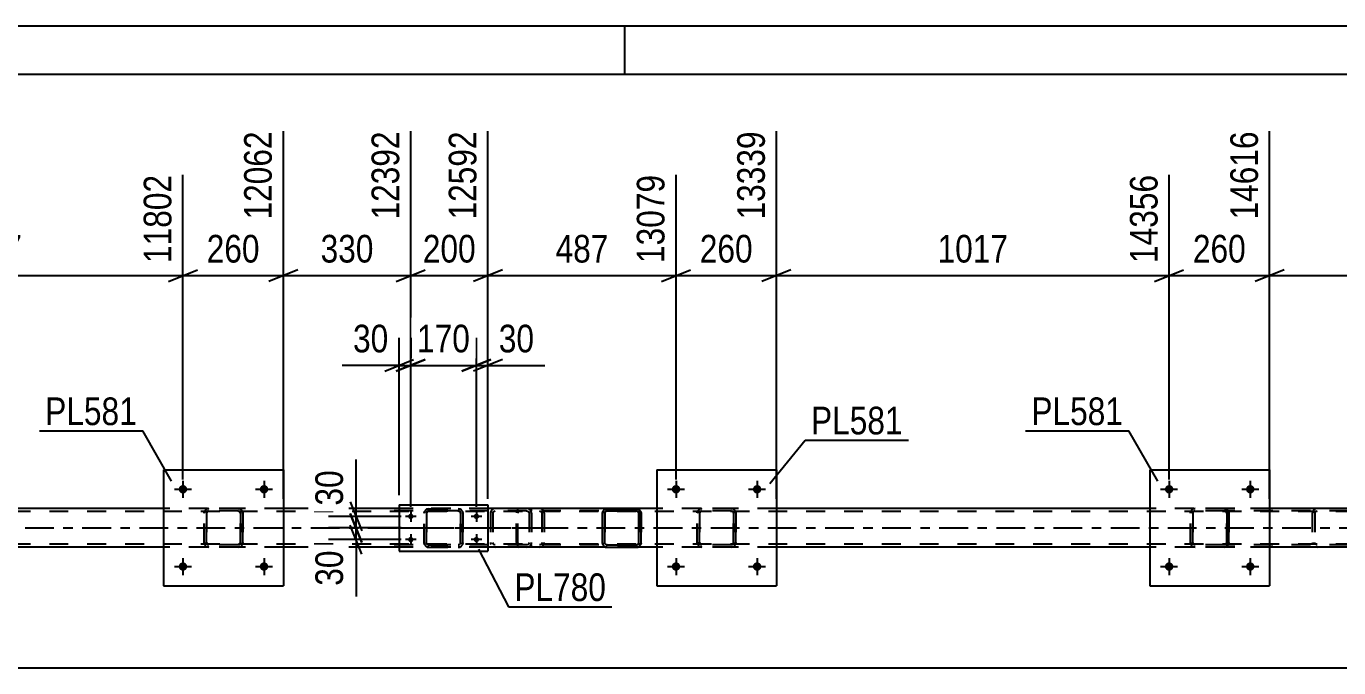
# Model space of a CAD drawing. Header units: millimetres. Extents: x 0 to 841, y 0 to 594.
# Drawn here: x 569 to 704.9, y 527.6 to 594 of the extents above; entities that cross this region are included whole.
import ezdxf

# ---------------------------------------------------------------- set-up
doc = ezdxf.new("R2010")
doc.units = ezdxf.units.MM
doc.linetypes.add('DXK_LINE_DOT2', pattern=[3.9198, 1.9599, -1.9599])
doc.linetypes.add('DXK_LINE_DOT3', pattern=[5.9187, 2.979, -0.9799, 0.9799, -0.9799])
doc.styles.add('Arial Narrow', font='ARIALN.TTF', dxfattribs={"height": 0.2})

# ---------------------------------------------------------------- blocks, each defined once
blk = doc.blocks.new('Unknown-318895283-1133')
at = {"color": 5, "linetype": 'Continuous'}
for p, q in [((841, 594), (0, 594)), ((631, 589), (631, 594)), ((836, 589), (5, 589))]:
    blk.add_line(p, q, dxfattribs=at)
blk = doc.blocks.new('Part-318895283-5302 - 5298')
at = {"color": 7, "linetype": 'DXK_LINE_DOT2'}
for p, q in [((619.86, 543.93), (619.8, 543.77)), ((619.95, 544.03), (619.86, 543.93)), ((620.05, 544.07), (619.95, 544.03)), ((632.21, 544.07), (620.05, 544.07)), ((621.33, 543.83), (621.33, 544.07)), ((622.34, 544.03), (622.14, 544.07)), ((619.8, 543.77), (619.78, 543.59)), ((619.78, 540.55), (619.78, 543.59)), ((619.92, 543.59), (619.93, 543.68)), ((619.92, 540.55), (619.92, 543.59)), ((619.93, 543.68), (619.96, 543.76)), ((619.96, 543.76), (620, 543.81)), ((620, 543.81), (620.05, 543.83)), ((632.21, 543.83), (620.05, 543.83)), ((622.14, 543.83), (622.24, 543.81)), ((622.24, 543.81), (622.32, 543.76)), ((622.32, 543.76), (622.38, 543.68)), ((622.38, 543.68), (622.4, 543.59)), ((622.4, 543.59), (622.4, 540.55)), ((622.63, 543.67), (622.61, 543.77)), ((622.65, 543.59), (622.63, 543.67)), ((622.65, 543.59), (622.65, 540.55)), ((619.78, 540.55), (619.8, 540.36)), ((619.8, 540.36), (619.86, 540.21)), ((619.86, 540.21), (619.95, 540.1)), ((619.93, 540.46), (619.92, 540.55)), ((619.96, 540.38), (619.93, 540.46)), ((619.95, 540.1), (620.05, 540.07)), ((620, 540.33), (619.96, 540.38)), ((620.05, 540.31), (620, 540.33)), ((632.21, 540.31), (620.05, 540.31)), ((632.21, 540.07), (620.05, 540.07)), ((621.33, 540.07), (621.33, 540.31)), ((622.24, 540.33), (622.14, 540.31)), ((622.14, 540.07), (622.34, 540.1)), ((622.32, 540.38), (622.24, 540.33)), ((622.38, 540.46), (622.32, 540.38)), ((622.4, 540.55), (622.38, 540.46)), ((622.61, 540.36), (622.63, 540.46)), ((622.63, 540.46), (622.65, 540.55))]:
    blk.add_line(p, q, dxfattribs=at)
for centre, start, end in [((622.16, 543.57), 23.8494, 68.8059), ((622.16, 540.56), 291.1941, 336.1506)]:
    blk.add_arc(centre, 0.492, start, end, dxfattribs=at)
blk = doc.blocks.new('Part-318895283-5390 - 5298')
at = {"color": 7, "linetype": 'DXK_LINE_DOT2'}
for p, q in [((638.8, 544.03), (638.98, 544.07)), ((638.98, 544.07), (638.8, 544.03)), ((642.02, 544.07), (638.98, 544.07)), ((642.02, 544.07), (642.21, 544.03)), ((642.21, 544.03), (642.02, 544.07)), ((638.5, 543.59), (638.54, 543.77)), ((638.54, 543.77), (638.5, 543.59)), ((638.5, 540.55), (638.5, 543.59)), ((638.5, 543.59), (638.5, 543.59)), ((638.5, 540.55), (638.5, 543.59)), ((638.74, 543.59), (638.76, 543.68)), ((638.76, 543.68), (638.74, 543.59)), ((638.74, 540.55), (638.74, 543.59)), ((638.74, 543.59), (638.74, 543.59)), ((638.74, 543.59), (638.74, 540.55)), ((638.76, 543.68), (638.81, 543.76)), ((638.81, 543.76), (638.76, 543.68)), ((638.81, 543.76), (638.89, 543.81)), ((638.89, 543.81), (638.81, 543.76)), ((638.98, 543.83), (638.89, 543.81)), ((642.02, 543.83), (638.98, 543.83)), ((642.02, 543.83), (642.12, 543.81)), ((642.12, 543.81), (642.19, 543.76)), ((642.19, 543.76), (642.12, 543.81)), ((642.19, 543.76), (642.25, 543.68)), ((642.25, 543.68), (642.19, 543.76)), ((642.25, 543.68), (642.26, 543.59)), ((642.26, 543.59), (642.25, 543.68)), ((642.26, 540.55), (642.26, 543.59)), ((642.26, 543.59), (642.26, 543.59)), ((642.26, 543.59), (642.26, 540.55)), ((642.47, 543.77), (642.5, 543.59)), ((642.5, 543.59), (642.47, 543.77)), ((642.5, 540.55), (642.5, 543.59)), ((642.5, 543.59), (642.5, 543.59)), ((642.5, 543.59), (642.5, 540.55)), ((638.5, 540.55), (638.5, 540.55)), ((638.54, 540.36), (638.5, 540.55)), ((638.5, 540.55), (638.54, 540.36)), ((638.74, 540.55), (638.74, 540.55)), ((638.76, 540.45), (638.74, 540.55)), ((638.74, 540.55), (638.76, 540.45)), ((638.81, 540.38), (638.76, 540.45)), ((638.76, 540.45), (638.81, 540.38)), ((638.98, 540.07), (638.8, 540.1)), ((638.8, 540.1), (638.98, 540.07)), ((638.89, 540.32), (638.81, 540.38)), ((638.81, 540.38), (638.89, 540.32)), ((638.98, 540.31), (638.89, 540.32)), ((642.02, 540.31), (638.98, 540.31)), ((642.02, 540.07), (638.98, 540.07)), ((642.12, 540.32), (642.02, 540.31)), ((642.21, 540.1), (642.02, 540.07)), ((642.02, 540.07), (642.21, 540.1)), ((642.19, 540.38), (642.12, 540.32)), ((642.12, 540.32), (642.19, 540.38)), ((642.25, 540.45), (642.19, 540.38)), ((642.19, 540.38), (642.25, 540.45)), ((642.26, 540.55), (642.25, 540.45)), ((642.25, 540.45), (642.26, 540.55)), ((642.26, 540.55), (642.26, 540.55)), ((642.5, 540.55), (642.47, 540.36)), ((642.47, 540.36), (642.5, 540.55)), ((642.5, 540.55), (642.5, 540.55))]:
    blk.add_line(p, q, dxfattribs=at)
at = {"color": 7, "linetype": 'DXK_LINE_DOT3'}
blk.add_line((640.5, 542.07), (640.5, 542.07), dxfattribs=at)
at = {"color": 7, "linetype": 'DXK_LINE_DOT2'}
for centre, start, end in [((638.98, 543.59), 112.5, 157.5), ((638.98, 543.59), 112.5, 157.5), ((642.02, 543.59), 22.5, 67.5), ((642.02, 543.59), 22.5, 67.5), ((638.98, 540.55), 202.5, 247.5), ((638.98, 540.55), 202.5, 247.5), ((642.02, 540.55), 292.5, 337.5), ((642.02, 540.55), 292.5, 337.5)]:
    blk.add_arc(centre, 0.48, start, end, dxfattribs=at)
blk = doc.blocks.new('Part-318895283-5384 - 5298')
at = {"color": 7, "linetype": 'DXK_LINE_DOT2'}
for p, q in [((689.88, 544.03), (690.06, 544.07)), ((690.06, 544.07), (689.88, 544.03)), ((693.1, 544.07), (690.06, 544.07)), ((693.1, 544.07), (693.29, 544.03)), ((693.29, 544.03), (693.1, 544.07)), ((689.58, 543.59), (689.62, 543.77)), ((689.62, 543.77), (689.58, 543.59)), ((689.58, 540.55), (689.58, 543.59)), ((689.58, 543.59), (689.58, 543.59)), ((689.58, 540.55), (689.58, 543.59)), ((689.82, 543.59), (689.84, 543.68)), ((689.84, 543.68), (689.82, 543.59)), ((689.82, 540.55), (689.82, 543.59)), ((689.82, 543.59), (689.82, 543.59)), ((689.82, 543.59), (689.82, 540.55)), ((689.84, 543.68), (689.89, 543.76)), ((689.89, 543.76), (689.84, 543.68)), ((689.89, 543.76), (689.97, 543.81)), ((689.97, 543.81), (689.89, 543.76)), ((690.06, 543.83), (689.97, 543.81)), ((693.1, 543.83), (690.06, 543.83)), ((693.1, 543.83), (693.2, 543.81)), ((693.2, 543.81), (693.27, 543.76)), ((693.27, 543.76), (693.2, 543.81)), ((693.27, 543.76), (693.33, 543.68)), ((693.33, 543.68), (693.27, 543.76)), ((693.33, 543.68), (693.34, 543.59)), ((693.34, 543.59), (693.33, 543.68)), ((693.34, 540.55), (693.34, 543.59)), ((693.34, 543.59), (693.34, 543.59)), ((693.34, 543.59), (693.34, 540.55)), ((693.55, 543.77), (693.58, 543.59)), ((693.58, 543.59), (693.55, 543.77)), ((693.58, 540.55), (693.58, 543.59)), ((693.58, 543.59), (693.58, 543.59)), ((693.58, 543.59), (693.58, 540.55)), ((689.58, 540.55), (689.58, 540.55)), ((689.62, 540.36), (689.58, 540.55)), ((689.58, 540.55), (689.62, 540.36)), ((689.82, 540.55), (689.82, 540.55)), ((689.84, 540.45), (689.82, 540.55)), ((689.82, 540.55), (689.84, 540.45)), ((689.89, 540.38), (689.84, 540.45)), ((689.84, 540.45), (689.89, 540.38)), ((690.06, 540.07), (689.88, 540.1)), ((689.88, 540.1), (690.06, 540.07)), ((689.97, 540.32), (689.89, 540.38)), ((689.89, 540.38), (689.97, 540.32)), ((690.06, 540.31), (689.97, 540.32)), ((693.1, 540.31), (690.06, 540.31)), ((693.1, 540.07), (690.06, 540.07)), ((693.2, 540.32), (693.1, 540.31)), ((693.29, 540.1), (693.1, 540.07)), ((693.1, 540.07), (693.29, 540.1)), ((693.27, 540.38), (693.2, 540.32)), ((693.2, 540.32), (693.27, 540.38)), ((693.33, 540.45), (693.27, 540.38)), ((693.27, 540.38), (693.33, 540.45)), ((693.34, 540.55), (693.33, 540.45)), ((693.33, 540.45), (693.34, 540.55)), ((693.34, 540.55), (693.34, 540.55)), ((693.58, 540.55), (693.55, 540.36)), ((693.55, 540.36), (693.58, 540.55)), ((693.58, 540.55), (693.58, 540.55))]:
    blk.add_line(p, q, dxfattribs=at)
at = {"color": 7, "linetype": 'DXK_LINE_DOT3'}
blk.add_line((691.58, 542.07), (691.58, 542.07), dxfattribs=at)
at = {"color": 7, "linetype": 'DXK_LINE_DOT2'}
for centre, start, end in [((690.06, 543.59), 112.5, 157.5), ((690.06, 543.59), 112.5, 157.5), ((693.1, 543.59), 22.5, 67.5), ((693.1, 543.59), 22.5, 67.5), ((690.06, 540.55), 202.5, 247.5), ((690.06, 540.55), 202.5, 247.5), ((693.1, 540.55), 292.5, 337.5), ((693.1, 540.55), 292.5, 337.5)]:
    blk.add_arc(centre, 0.48, start, end, dxfattribs=at)
blk = doc.blocks.new('Bolt-318895283-5468 - 5298')
at = {"linetype": 'Continuous'}
for points in [[(636.74, 538.07, -1), (635.86, 538.07, -1)], [(645.14, 538.07, -1), (644.26, 538.07, -1)]]:
    blk.add_hatch(color=1, dxfattribs=at).paths.add_polyline_path(points)
at = {"color": 1, "linetype": 'Continuous'}
for p, q in [((636.3, 538.95), (636.3, 537.19)), ((644.7, 538.95), (644.7, 537.19)), ((635.42, 538.07), (637.18, 538.07)), ((643.82, 538.07), (645.58, 538.07))]:
    blk.add_line(p, q, dxfattribs=at)
blk = doc.blocks.new('Bolt-318895283-5417 - 5298')
at = {"linetype": 'Continuous'}
for points in [[(687.82, 546.07, -1), (686.94, 546.07, -1)], [(696.22, 546.07, -1), (695.34, 546.07, -1)]]:
    blk.add_hatch(color=1, dxfattribs=at).paths.add_polyline_path(points)
at = {"color": 1, "linetype": 'Continuous'}
for p, q in [((687.38, 546.95), (687.38, 545.19)), ((695.78, 546.95), (695.78, 545.19)), ((686.5, 546.07), (688.26, 546.07)), ((694.9, 546.07), (696.66, 546.07))]:
    blk.add_line(p, q, dxfattribs=at)
blk = doc.blocks.new('Bolt-318895283-5419 - 5298')
at = {"linetype": 'Continuous'}
for points in [[(585.66, 546.07, -1), (584.78, 546.07, -1)], [(594.06, 546.07, -1), (593.18, 546.07, -1)]]:
    blk.add_hatch(color=1, dxfattribs=at).paths.add_polyline_path(points)
at = {"color": 1, "linetype": 'Continuous'}
for p, q in [((585.22, 546.95), (585.22, 545.19)), ((593.62, 546.95), (593.62, 545.19)), ((584.34, 546.07), (586.1, 546.07)), ((592.74, 546.07), (594.5, 546.07))]:
    blk.add_line(p, q, dxfattribs=at)
blk = doc.blocks.new('Part-318895283-5358 - 5298')
at = {"color": 7, "linetype": 'DXK_LINE_DOT2'}
for p, q in [((705.95, 544.07), (690.97, 544.07)), ((702.72, 544.07), (702.52, 544.03)), ((706.15, 544.03), (705.95, 544.07)), ((705.95, 543.83), (690.97, 543.83)), ((702.23, 543.67), (702.21, 543.59)), ((702.21, 543.59), (702.21, 540.55)), ((702.25, 543.77), (702.23, 543.67)), ((702.46, 543.59), (702.48, 543.68)), ((702.46, 543.59), (702.46, 540.55)), ((702.48, 543.68), (702.54, 543.76)), ((702.54, 543.76), (702.62, 543.81)), ((702.62, 543.81), (702.72, 543.83)), ((705.95, 543.83), (706.05, 543.81)), ((706.05, 543.81), (706.13, 543.76)), ((706.13, 543.76), (706.19, 543.68)), ((706.19, 543.68), (706.21, 543.59)), ((706.21, 543.59), (706.21, 540.55)), ((706.45, 543.67), (706.43, 543.77)), ((706.46, 543.59), (706.45, 543.67)), ((706.46, 543.59), (706.46, 540.55)), ((705.95, 540.31), (690.97, 540.31)), ((705.95, 540.07), (690.97, 540.07)), ((702.21, 540.55), (702.23, 540.46)), ((702.23, 540.46), (702.25, 540.36)), ((702.48, 540.46), (702.46, 540.55)), ((702.54, 540.38), (702.48, 540.46)), ((702.52, 540.1), (702.72, 540.07)), ((702.62, 540.33), (702.54, 540.38)), ((702.72, 540.31), (702.62, 540.33)), ((706.05, 540.33), (705.95, 540.31)), ((705.95, 540.07), (706.15, 540.1)), ((706.13, 540.38), (706.05, 540.33)), ((706.19, 540.46), (706.13, 540.38)), ((706.21, 540.55), (706.19, 540.46)), ((706.43, 540.36), (706.45, 540.46)), ((706.45, 540.46), (706.46, 540.55))]:
    blk.add_line(p, q, dxfattribs=at)
for centre, start, end in [((702.7, 543.57), 110.7583, 155.68), ((705.97, 543.57), 24.32, 69.2417), ((705.97, 540.57), 290.7583, 335.68)]:
    blk.add_arc(centre, 0.496, start, end, dxfattribs=at)
blk = doc.blocks.new('Part-318895283-5365 - 5298')
at = {"color": 7, "linetype": 'DXK_LINE_DOT2'}
for p, q in [((620.82, 544.07), (605.83, 544.07)), ((617.58, 544.07), (617.39, 544.03)), ((621.01, 544.03), (620.82, 544.07)), ((620.82, 543.83), (605.83, 543.83)), ((617.09, 543.67), (617.07, 543.59)), ((617.07, 543.59), (617.07, 540.55)), ((617.11, 543.77), (617.09, 543.67)), ((617.33, 543.59), (617.35, 543.68)), ((617.33, 543.59), (617.33, 540.55)), ((617.35, 543.68), (617.4, 543.76)), ((617.4, 543.76), (617.49, 543.81)), ((617.49, 543.81), (617.58, 543.83)), ((620.82, 543.83), (620.92, 543.81)), ((620.92, 543.81), (621, 543.76)), ((621, 543.76), (621.05, 543.68)), ((621.05, 543.68), (621.07, 543.59)), ((621.07, 543.59), (621.07, 540.55)), ((621.31, 543.67), (621.29, 543.77)), ((621.33, 543.59), (621.31, 543.67)), ((621.33, 543.59), (621.33, 540.55)), ((620.82, 540.31), (605.83, 540.31)), ((620.82, 540.07), (605.83, 540.07)), ((617.07, 540.55), (617.09, 540.46)), ((617.09, 540.46), (617.11, 540.36)), ((617.35, 540.46), (617.33, 540.55)), ((617.4, 540.38), (617.35, 540.46)), ((617.39, 540.1), (617.58, 540.07)), ((617.49, 540.33), (617.4, 540.38)), ((617.58, 540.31), (617.49, 540.33)), ((620.92, 540.33), (620.82, 540.31)), ((620.82, 540.07), (621.01, 540.1)), ((621, 540.38), (620.92, 540.33)), ((621.05, 540.46), (621, 540.38)), ((621.07, 540.55), (621.05, 540.46)), ((621.29, 540.36), (621.31, 540.46)), ((621.31, 540.46), (621.33, 540.55))]:
    blk.add_line(p, q, dxfattribs=at)
at = {"color": 7, "linetype": 'DXK_LINE_DOT3'}
blk.add_line((607.45, 542.07), (622.62, 542.07), dxfattribs=at)
at = {"color": 7, "linetype": 'DXK_LINE_DOT2'}
for centre, start, end in [((617.56, 543.57), 110.7583, 155.68), ((620.84, 543.57), 24.32, 69.2417), ((620.84, 540.57), 290.7583, 335.68)]:
    blk.add_arc(centre, 0.496, start, end, dxfattribs=at)
blk = doc.blocks.new('Part-318895283-5383 - 5298')
at = {"color": 2, "linetype": 'Continuous'}
for p, q in [((685.38, 548.07), (685.38, 536.07)), ((685.38, 548.07), (697.78, 548.07)), ((697.78, 548.07), (697.78, 536.07)), ((685.38, 536.07), (697.78, 536.07))]:
    blk.add_line(p, q, dxfattribs=at)
blk = doc.blocks.new('Part-318895283-5389 - 5298')
at = {"color": 2, "linetype": 'Continuous'}
for p, q in [((634.3, 548.07), (634.3, 536.07)), ((634.3, 548.07), (646.7, 548.07)), ((646.7, 548.07), (646.7, 536.07)), ((634.3, 536.07), (646.7, 536.07))]:
    blk.add_line(p, q, dxfattribs=at)
blk = doc.blocks.new('Part-318895283-5395 - 5298')
at = {"color": 2, "linetype": 'Continuous'}
for p, q in [((607.62, 544.46), (607.62, 539.66)), ((607.62, 544.46), (616.82, 544.46)), ((616.82, 544.46), (616.82, 539.66)), ((607.62, 539.66), (616.82, 539.66))]:
    blk.add_line(p, q, dxfattribs=at)
blk = doc.blocks.new('Part-318895283-5396 - 5298')
at = {"color": 7, "linetype": 'DXK_LINE_DOT2'}
for p, q in [((610.51, 544.02), (610.7, 544.06)), ((610.7, 544.06), (610.51, 544.02)), ((610.7, 544.06), (613.74, 544.06)), ((610.7, 544.06), (610.7, 544.06)), ((610.7, 544.06), (613.74, 544.06)), ((613.74, 544.06), (613.74, 544.06)), ((613.74, 544.06), (613.92, 544.02)), ((613.92, 544.02), (613.74, 544.06)), ((610.22, 543.58), (610.25, 543.76)), ((610.25, 543.76), (610.22, 543.58)), ((610.22, 540.54), (610.22, 543.58)), ((610.22, 543.58), (610.22, 543.58)), ((610.22, 540.54), (610.22, 543.58)), ((610.46, 543.58), (610.48, 543.67)), ((610.48, 543.67), (610.46, 543.58)), ((610.46, 540.54), (610.46, 543.58)), ((610.46, 543.58), (610.46, 543.58)), ((610.46, 543.58), (610.46, 540.54)), ((610.48, 543.67), (610.53, 543.75)), ((610.53, 543.75), (610.48, 543.67)), ((610.53, 543.75), (610.61, 543.8)), ((610.61, 543.8), (610.53, 543.75)), ((610.61, 543.8), (610.7, 543.82)), ((610.7, 543.82), (610.61, 543.8)), ((610.7, 543.82), (613.74, 543.82)), ((610.7, 543.82), (610.7, 543.82)), ((613.74, 543.82), (610.7, 543.82)), ((613.74, 543.82), (613.74, 543.82)), ((613.74, 543.82), (613.83, 543.8)), ((613.83, 543.8), (613.74, 543.82)), ((613.83, 543.8), (613.91, 543.75)), ((613.91, 543.75), (613.83, 543.8)), ((613.91, 543.75), (613.96, 543.67)), ((613.96, 543.67), (613.91, 543.75)), ((613.98, 543.58), (613.96, 543.67)), ((613.98, 540.54), (613.98, 543.58)), ((613.98, 543.58), (613.98, 543.58)), ((613.98, 543.58), (613.98, 540.54)), ((614.18, 543.76), (614.22, 543.58)), ((614.22, 543.58), (614.18, 543.76)), ((614.22, 540.54), (614.22, 543.58)), ((614.22, 543.58), (614.22, 543.58)), ((614.22, 543.58), (614.22, 540.54)), ((610.22, 540.54), (610.22, 540.54)), ((610.25, 540.35), (610.22, 540.54)), ((610.22, 540.54), (610.25, 540.35)), ((610.46, 540.54), (610.46, 540.54)), ((610.48, 540.45), (610.46, 540.54)), ((610.53, 540.37), (610.48, 540.45)), ((610.48, 540.45), (610.53, 540.37)), ((610.7, 540.06), (610.51, 540.09)), ((610.51, 540.09), (610.7, 540.06)), ((610.61, 540.32), (610.53, 540.37)), ((610.53, 540.37), (610.61, 540.32)), ((610.7, 540.3), (610.61, 540.32)), ((610.61, 540.32), (610.7, 540.3)), ((610.7, 540.3), (613.74, 540.3)), ((610.7, 540.3), (610.7, 540.3)), ((610.7, 540.3), (613.74, 540.3)), ((610.7, 540.06), (613.74, 540.06)), ((610.7, 540.06), (610.7, 540.06)), ((610.7, 540.06), (613.74, 540.06)), ((613.83, 540.32), (613.74, 540.3)), ((613.74, 540.3), (613.83, 540.32)), ((613.74, 540.3), (613.74, 540.3)), ((613.92, 540.09), (613.74, 540.06)), ((613.74, 540.06), (613.92, 540.09)), ((613.74, 540.06), (613.74, 540.06)), ((613.91, 540.37), (613.83, 540.32)), ((613.83, 540.32), (613.91, 540.37)), ((613.96, 540.45), (613.91, 540.37)), ((613.91, 540.37), (613.96, 540.45)), ((613.98, 540.54), (613.96, 540.45)), ((613.96, 540.45), (613.98, 540.54)), ((613.98, 540.54), (613.98, 540.54)), ((614.22, 540.54), (614.18, 540.35)), ((614.18, 540.35), (614.22, 540.54)), ((614.22, 540.54), (614.22, 540.54))]:
    blk.add_line(p, q, dxfattribs=at)
at = {"color": 7, "linetype": 'DXK_LINE_DOT3'}
blk.add_line((612.22, 542.06), (612.22, 542.06), dxfattribs=at)
at = {"color": 7, "linetype": 'DXK_LINE_DOT2'}
for centre, start, end in [((610.7, 543.58), 112.5, 157.5), ((610.7, 543.58), 112.5, 157.5), ((613.74, 543.58), 22.5, 67.5), ((613.74, 543.58), 22.5, 67.5), ((610.7, 540.54), 202.5, 247.5), ((610.7, 540.54), 202.5, 247.5), ((613.74, 540.54), 292.5, 337.5), ((613.74, 540.54), 292.5, 337.5)]:
    blk.add_arc(centre, 0.48, start, end, dxfattribs=at)
blk = doc.blocks.new('Bolt-318895283-5418 - 5298')
at = {"linetype": 'Continuous'}
for points in [[(687.82, 538.07, -1), (686.94, 538.07, -1)], [(696.22, 538.07, -1), (695.34, 538.07, -1)]]:
    blk.add_hatch(color=1, dxfattribs=at).paths.add_polyline_path(points)
at = {"color": 1, "linetype": 'Continuous'}
for p, q in [((687.38, 538.95), (687.38, 537.19)), ((695.78, 538.95), (695.78, 537.19)), ((686.5, 538.07), (688.26, 538.07)), ((694.9, 538.07), (696.66, 538.07))]:
    blk.add_line(p, q, dxfattribs=at)
blk = doc.blocks.new('Bolt-318895283-5466 - 5298')
at = {"linetype": 'Continuous'}
for points in [[(585.66, 538.07, -1), (584.78, 538.07, -1)], [(594.06, 538.07, -1), (593.18, 538.07, -1)]]:
    blk.add_hatch(color=1, dxfattribs=at).paths.add_polyline_path(points)
at = {"color": 1, "linetype": 'Continuous'}
for p, q in [((585.22, 538.95), (585.22, 537.19)), ((593.62, 538.95), (593.62, 537.19)), ((584.34, 538.07), (586.1, 538.07)), ((592.74, 538.07), (594.5, 538.07))]:
    blk.add_line(p, q, dxfattribs=at)
blk = doc.blocks.new('Bolt-318895283-5467 - 5298')
at = {"linetype": 'Continuous'}
for points in [[(636.74, 546.07, -1), (635.86, 546.07, -1)], [(645.14, 546.07, -1), (644.26, 546.07, -1)]]:
    blk.add_hatch(color=1, dxfattribs=at).paths.add_polyline_path(points)
at = {"color": 1, "linetype": 'Continuous'}
for p, q in [((636.3, 546.95), (636.3, 545.19)), ((644.7, 546.95), (644.7, 545.19)), ((635.42, 546.07), (637.18, 546.07)), ((643.82, 546.07), (645.58, 546.07))]:
    blk.add_line(p, q, dxfattribs=at)
blk = doc.blocks.new('Bolt-318895283-5484 - 5298')
at = {"linetype": 'Continuous'}
for points in [[(608.82, 542.98, -1), (608.82, 543.54, -1)], [(615.62, 542.98, -1), (615.62, 543.54, -1)], [(608.82, 540.58, -1), (608.82, 541.14, -1)], [(615.62, 540.58, -1), (615.62, 541.14, -1)]]:
    blk.add_hatch(color=1, dxfattribs=at).paths.add_polyline_path(points)
at = {"color": 1, "linetype": 'Continuous'}
for p, q in [((609.38, 543.26), (608.26, 543.26)), ((608.82, 543.82), (608.82, 542.7)), ((616.18, 543.26), (615.06, 543.26)), ((615.62, 543.82), (615.62, 542.7)), ((608.82, 541.42), (608.82, 540.3)), ((615.62, 541.42), (615.62, 540.3)), ((609.38, 540.86), (608.26, 540.86)), ((616.18, 540.86), (615.06, 540.86))]:
    blk.add_line(p, q, dxfattribs=at)
blk = doc.blocks.new('Part-318895283-5517 - 5298')
at = {"color": 2, "linetype": 'Continuous'}
for p, q in [((583.22, 544.07), (544.54, 544.07)), ((607.62, 544.07), (595.62, 544.07)), ((634.3, 544.07), (616.82, 544.07)), ((685.38, 544.07), (646.7, 544.07)), ((714.46, 544.07), (697.78, 544.07)), ((583.22, 540.07), (544.54, 540.07)), ((607.62, 540.07), (595.62, 540.07)), ((629.1, 540.07), (616.82, 540.07)), ((634.3, 540.07), (632.24, 540.07)), ((685.38, 540.07), (646.7, 540.07)), ((714.46, 540.07), (697.78, 540.07))]:
    blk.add_line(p, q, dxfattribs=at)
at = {"color": 7, "linetype": 'DXK_LINE_DOT2'}
for p, q in [((595.62, 544.07), (583.22, 544.07)), ((616.82, 544.07), (607.62, 544.07)), ((646.7, 544.07), (634.3, 544.07)), ((697.78, 544.07), (685.38, 544.07)), ((714.46, 543.75), (113.13, 543.75)), ((714.46, 540.39), (113.13, 540.39)), ((595.62, 540.07), (583.22, 540.07)), ((616.82, 540.07), (607.62, 540.07)), ((632.24, 540.07), (629.1, 540.07)), ((646.7, 540.07), (634.3, 540.07)), ((697.78, 540.07), (685.38, 540.07))]:
    blk.add_line(p, q, dxfattribs=at)
at = {"color": 7, "linetype": 'DXK_LINE_DOT3'}
blk.add_line((113.13, 542.07), (714.46, 542.07), dxfattribs=at)
blk = doc.blocks.new('Part-318895283-5518 - 5298')
at = {"color": 2, "linetype": 'Continuous'}
for p, q in [((629.15, 544.06), (628.97, 544.02)), ((629.15, 544.06), (632.19, 544.06)), ((629.15, 544.06), (629.15, 544.06)), ((632.19, 544.06), (632.19, 544.06)), ((632.37, 544.02), (632.19, 544.06)), ((628.71, 543.76), (628.67, 543.58)), ((628.67, 540.54), (628.67, 543.58)), ((628.67, 543.58), (628.67, 543.58)), ((628.91, 543.58), (628.93, 543.67)), ((628.91, 540.54), (628.91, 543.58)), ((628.91, 543.58), (628.91, 543.58)), ((628.93, 543.67), (628.98, 543.75)), ((628.98, 543.75), (629.06, 543.8)), ((629.06, 543.8), (629.15, 543.82)), ((629.15, 543.82), (632.19, 543.82)), ((629.15, 543.82), (629.15, 543.82)), ((632.19, 543.82), (632.19, 543.82)), ((632.19, 543.82), (632.28, 543.8)), ((632.28, 543.8), (632.36, 543.75)), ((632.36, 543.75), (632.41, 543.67)), ((632.41, 543.67), (632.43, 543.58)), ((632.43, 540.54), (632.43, 543.58)), ((632.43, 543.58), (632.43, 543.58)), ((632.67, 543.58), (632.63, 543.76)), ((632.67, 540.54), (632.67, 543.58)), ((632.67, 543.58), (632.67, 543.58)), ((628.67, 540.54), (628.67, 540.54)), ((628.67, 540.54), (628.71, 540.35)), ((628.91, 540.54), (628.91, 540.54)), ((628.93, 540.45), (628.91, 540.54)), ((628.98, 540.37), (628.93, 540.45)), ((628.97, 540.09), (629.15, 540.06)), ((629.06, 540.32), (628.98, 540.37)), ((629.15, 540.3), (629.06, 540.32)), ((629.15, 540.3), (632.19, 540.3)), ((629.15, 540.3), (629.15, 540.3)), ((629.15, 540.06), (632.19, 540.06)), ((629.15, 540.06), (629.15, 540.06)), ((632.28, 540.32), (632.19, 540.3)), ((632.19, 540.3), (632.19, 540.3)), ((632.19, 540.06), (632.37, 540.09)), ((632.19, 540.06), (632.19, 540.06)), ((632.36, 540.37), (632.28, 540.32)), ((632.41, 540.45), (632.36, 540.37)), ((632.43, 540.54), (632.41, 540.45)), ((632.43, 540.54), (632.43, 540.54)), ((632.63, 540.35), (632.67, 540.54)), ((632.67, 540.54), (632.67, 540.54))]:
    blk.add_line(p, q, dxfattribs=at)
at = {"color": 7, "linetype": 'DXK_LINE_DOT2'}
for p, q in [((628.97, 544.02), (629.15, 544.06)), ((629.15, 544.06), (632.19, 544.06)), ((632.19, 544.06), (632.37, 544.02)), ((628.67, 543.58), (628.71, 543.76)), ((628.67, 540.54), (628.67, 543.58)), ((628.93, 543.67), (628.91, 543.58)), ((628.91, 543.58), (628.91, 540.54)), ((628.98, 543.75), (628.93, 543.67)), ((629.06, 543.8), (628.98, 543.75)), ((629.15, 543.82), (629.06, 543.8)), ((632.19, 543.82), (629.15, 543.82)), ((632.28, 543.8), (632.19, 543.82)), ((632.36, 543.75), (632.28, 543.8)), ((632.41, 543.67), (632.36, 543.75)), ((632.41, 543.67), (632.41, 543.67)), ((632.43, 543.58), (632.43, 540.54)), ((632.63, 543.76), (632.67, 543.58)), ((632.67, 543.58), (632.67, 540.54)), ((628.71, 540.35), (628.67, 540.54)), ((628.91, 540.54), (628.91, 540.54)), ((628.93, 540.45), (628.98, 540.37)), ((629.15, 540.06), (628.97, 540.09)), ((628.98, 540.37), (629.06, 540.32)), ((629.06, 540.32), (629.15, 540.3)), ((629.15, 540.3), (632.19, 540.3)), ((629.15, 540.06), (632.19, 540.06)), ((632.19, 540.3), (632.28, 540.32)), ((632.37, 540.09), (632.19, 540.06)), ((632.28, 540.32), (632.36, 540.37)), ((632.36, 540.37), (632.41, 540.45)), ((632.41, 540.45), (632.43, 540.54)), ((632.67, 540.54), (632.63, 540.35))]:
    blk.add_line(p, q, dxfattribs=at)
at = {"color": 7, "linetype": 'DXK_LINE_DOT3'}
blk.add_line((630.67, 542.06), (630.67, 542.06), dxfattribs=at)
at = {"color": 2, "linetype": 'Continuous'}
for centre, start, end in [((629.15, 543.58), 112.5, 157.5), ((632.19, 543.58), 22.5, 67.5), ((629.15, 540.54), 202.5, 247.5), ((632.19, 540.54), 292.5, 337.5)]:
    blk.add_arc(centre, 0.48, start, end, dxfattribs=at)
at = {"color": 7, "linetype": 'DXK_LINE_DOT2'}
for centre, start, end in [((629.15, 543.58), 112.5, 157.5), ((632.19, 543.58), 22.5, 67.5), ((629.15, 540.54), 202.5, 247.5), ((632.19, 540.54), 292.5, 337.5)]:
    blk.add_arc(centre, 0.48, start, end, dxfattribs=at)
blk = doc.blocks.new('Part-318895283-5529 - 5298')
at = {"color": 2, "linetype": 'Continuous'}
for p, q in [((583.22, 548.07), (583.22, 536.07)), ((583.22, 548.07), (595.62, 548.07)), ((595.62, 548.07), (595.62, 536.07)), ((583.22, 536.07), (595.62, 536.07))]:
    blk.add_line(p, q, dxfattribs=at)
blk = doc.blocks.new('Part-318895283-5530 - 5298')
at = {"color": 7, "linetype": 'DXK_LINE_DOT2'}
for p, q in [((587.72, 544.03), (587.9, 544.07)), ((587.9, 544.07), (587.72, 544.03)), ((590.94, 544.07), (587.9, 544.07)), ((590.94, 544.07), (591.13, 544.03)), ((591.13, 544.03), (590.94, 544.07)), ((587.42, 543.59), (587.46, 543.77)), ((587.46, 543.77), (587.42, 543.59)), ((587.42, 540.55), (587.42, 543.59)), ((587.42, 543.59), (587.42, 543.59)), ((587.42, 540.55), (587.42, 543.59)), ((587.66, 543.59), (587.68, 543.68)), ((587.68, 543.68), (587.66, 543.59)), ((587.66, 540.55), (587.66, 543.59)), ((587.66, 543.59), (587.66, 543.59)), ((587.66, 543.59), (587.66, 540.55)), ((587.68, 543.68), (587.73, 543.76)), ((587.73, 543.76), (587.68, 543.68)), ((587.73, 543.76), (587.81, 543.81)), ((587.81, 543.81), (587.73, 543.76)), ((587.9, 543.83), (587.81, 543.81)), ((590.94, 543.83), (587.9, 543.83)), ((590.94, 543.83), (591.03, 543.81)), ((591.03, 543.81), (591.11, 543.76)), ((591.11, 543.76), (591.03, 543.81)), ((591.11, 543.76), (591.16, 543.68)), ((591.16, 543.68), (591.11, 543.76)), ((591.16, 543.68), (591.18, 543.59)), ((591.18, 543.59), (591.16, 543.68)), ((591.18, 540.55), (591.18, 543.59)), ((591.18, 543.59), (591.18, 543.59)), ((591.18, 543.59), (591.18, 540.55)), ((591.39, 543.77), (591.42, 543.59)), ((591.42, 543.59), (591.39, 543.77)), ((591.42, 540.55), (591.42, 543.59)), ((591.42, 543.59), (591.42, 543.59)), ((591.42, 543.59), (591.42, 540.55)), ((587.42, 540.55), (587.42, 540.55)), ((587.46, 540.36), (587.42, 540.55)), ((587.42, 540.55), (587.46, 540.36)), ((587.66, 540.55), (587.66, 540.55)), ((587.68, 540.45), (587.66, 540.55)), ((587.66, 540.55), (587.68, 540.45)), ((587.73, 540.38), (587.68, 540.45)), ((587.68, 540.45), (587.73, 540.38)), ((587.9, 540.07), (587.72, 540.1)), ((587.72, 540.1), (587.9, 540.07)), ((587.81, 540.32), (587.73, 540.38)), ((587.73, 540.38), (587.81, 540.32)), ((587.9, 540.31), (587.81, 540.32)), ((590.94, 540.31), (587.9, 540.31)), ((590.94, 540.07), (587.9, 540.07)), ((591.03, 540.32), (590.94, 540.31)), ((591.13, 540.1), (590.94, 540.07)), ((590.94, 540.07), (591.13, 540.1)), ((591.11, 540.38), (591.03, 540.32)), ((591.03, 540.32), (591.11, 540.38)), ((591.16, 540.45), (591.11, 540.38)), ((591.11, 540.38), (591.16, 540.45)), ((591.18, 540.55), (591.16, 540.45)), ((591.16, 540.45), (591.18, 540.55)), ((591.18, 540.55), (591.18, 540.55)), ((591.42, 540.55), (591.39, 540.36)), ((591.39, 540.36), (591.42, 540.55)), ((591.42, 540.55), (591.42, 540.55))]:
    blk.add_line(p, q, dxfattribs=at)
at = {"color": 7, "linetype": 'DXK_LINE_DOT3'}
blk.add_line((589.42, 542.07), (589.42, 542.07), dxfattribs=at)
at = {"color": 7, "linetype": 'DXK_LINE_DOT2'}
for centre, start, end in [((587.9, 543.59), 112.5, 157.5), ((587.9, 543.59), 112.5, 157.5), ((590.94, 543.59), 22.5, 67.5), ((590.94, 543.59), 22.5, 67.5), ((587.9, 540.55), 202.5, 247.5), ((587.9, 540.55), 202.5, 247.5), ((590.94, 540.55), 292.5, 337.5), ((590.94, 540.55), 292.5, 337.5)]:
    blk.add_arc(centre, 0.48, start, end, dxfattribs=at)
blk = doc.blocks.new('StraightDimension-318895283-6359 - 5298')
at = {"color": 7, "linetype": 'Continuous'}
for p, q in [((615.62, 544.26), (615.62, 561.74)), ((616.82, 545.07), (616.82, 561.74)), ((614.12, 558.29), (617.12, 559.49)), ((618.32, 559.49), (615.32, 558.29)), ((615.62, 558.89), (616.82, 558.89)), ((616.82, 558.89), (622.72, 558.89)), ((616.82, 558.89), (622.72, 558.89))]:
    blk.add_line(p, q, dxfattribs=at)
at = {"color": 0}
blk.add_wipeout([(622.2, 559.64), (622.2, 563.84), (617.34, 563.84), (617.34, 559.64)], dxfattribs=at)
at = {"color": 3, "style": 'Arial Narrow'}
blk.add_text('30', height=2.863, dxfattribs=at).set_placement((617.94, 560.24))
blk = doc.blocks.new('StraightDimension-318895283-5790 - 5298')
at = {"color": 7, "linetype": 'Continuous'}
for p, q in [((595.62, 545.07), (595.62, 583.13)), ((608.82, 544.26), (608.82, 583.13)), ((597.12, 568.79), (594.12, 567.59)), ((607.32, 567.59), (610.32, 568.79)), ((595.62, 568.19), (608.82, 568.19))]:
    blk.add_line(p, q, dxfattribs=at)
at = {"color": 0}
blk.add_wipeout([(605.56, 568.94), (605.56, 573.14), (598.88, 573.14), (598.88, 568.94)], dxfattribs=at)
at = {"color": 3, "style": 'Arial Narrow'}
blk.add_text('330', height=2.863, dxfattribs=at).set_placement((599.48, 569.54))
at = {"color": 0, "linetype": 'Continuous'}
blk.add_wipeout([(608.22, 583.73), (604.02, 583.73), (604.02, 573.39), (608.22, 573.39)], dxfattribs=at)
at = {"color": 3, "linetype": 'Continuous', "style": 'Arial Narrow'}
blk.add_text('12392', height=2.863, rotation=90.0002, dxfattribs=at).set_placement((607.62, 573.99))
blk = doc.blocks.new('StraightDimension-318895283-5733 - 5298')
at = {"color": 7, "linetype": 'Continuous'}
for p, q in [((646.7, 545.07), (646.7, 583.13)), ((636.3, 547.07), (636.3, 578.63)), ((634.8, 567.59), (637.8, 568.79)), ((648.2, 568.79), (645.2, 567.59)), ((636.3, 568.19), (646.7, 568.19))]:
    blk.add_line(p, q, dxfattribs=at)
at = {"color": 0}
blk.add_wipeout([(644.85, 568.94), (644.85, 573.14), (638.16, 573.14), (638.16, 568.94)], dxfattribs=at)
at = {"color": 3, "style": 'Arial Narrow'}
blk.add_text('260', height=2.863, dxfattribs=at).set_placement((638.76, 569.54))
at = {"color": 0, "linetype": 'Continuous'}
blk.add_wipeout([(646.1, 583.73), (641.9, 583.73), (641.9, 573.39), (646.1, 573.39)], dxfattribs=at)
at = {"color": 3, "linetype": 'Continuous', "style": 'Arial Narrow'}
blk.add_text('13339', height=2.863, rotation=90.0002, dxfattribs=at).set_placement((645.5, 573.99))
blk = doc.blocks.new('StraightDimension-318895283-5673 - 5298')
at = {"color": 7, "linetype": 'Continuous'}
for p, q in [((697.78, 545.07), (697.78, 583.13)), ((724.56, 547.07), (724.56, 578.63)), ((699.28, 568.79), (696.28, 567.59)), ((723.06, 567.59), (726.06, 568.79)), ((697.78, 568.19), (724.56, 568.19))]:
    blk.add_line(p, q, dxfattribs=at)
at = {"color": 0}
blk.add_wipeout([(715.43, 568.94), (715.43, 573.14), (706.92, 573.14), (706.92, 568.94)], dxfattribs=at)
at = {"color": 3, "style": 'Arial Narrow'}
blk.add_text('1017', height=2.863, dxfattribs=at).set_placement((707.52, 569.54))
at = {"color": 0, "linetype": 'Continuous'}
blk.add_wipeout([(723.96, 579.23), (719.76, 579.23), (719.76, 568.89), (723.96, 568.89)], dxfattribs=at)
at = {"color": 3, "linetype": 'Continuous', "style": 'Arial Narrow'}
blk.add_text('15633', height=2.863, rotation=90.0002, dxfattribs=at).set_placement((723.36, 569.49))
blk = doc.blocks.new('StraightDimension-318895283-5693 - 5298')
at = {"color": 7, "linetype": 'Continuous'}
for p, q in [((697.78, 545.07), (697.78, 583.13)), ((687.38, 547.07), (687.38, 578.63)), ((685.88, 567.59), (688.88, 568.79)), ((699.28, 568.79), (696.28, 567.59)), ((687.38, 568.19), (697.78, 568.19))]:
    blk.add_line(p, q, dxfattribs=at)
at = {"color": 0}
blk.add_wipeout([(695.93, 568.94), (695.93, 573.14), (689.24, 573.14), (689.24, 568.94)], dxfattribs=at)
at = {"color": 3, "style": 'Arial Narrow'}
blk.add_text('260', height=2.863, dxfattribs=at).set_placement((689.84, 569.54))
at = {"color": 0, "linetype": 'Continuous'}
blk.add_wipeout([(697.18, 583.73), (692.98, 583.73), (692.98, 573.39), (697.18, 573.39)], dxfattribs=at)
at = {"color": 3, "linetype": 'Continuous', "style": 'Arial Narrow'}
blk.add_text('14616', height=2.863, rotation=90.0002, dxfattribs=at).set_placement((696.58, 573.99))
blk = doc.blocks.new('StraightDimension-318895283-5713 - 5298')
at = {"color": 7, "linetype": 'Continuous'}
for p, q in [((646.7, 545.07), (646.7, 583.13)), ((687.38, 547.07), (687.38, 578.63)), ((648.2, 568.79), (645.2, 567.59)), ((685.88, 567.59), (688.88, 568.79)), ((646.7, 568.19), (687.38, 568.19))]:
    blk.add_line(p, q, dxfattribs=at)
at = {"color": 0}
blk.add_wipeout([(671.3, 568.94), (671.3, 573.14), (662.79, 573.14), (662.79, 568.94)], dxfattribs=at)
at = {"color": 3, "style": 'Arial Narrow'}
blk.add_text('1017', height=2.863, dxfattribs=at).set_placement((663.39, 569.54))
at = {"color": 0, "linetype": 'Continuous'}
blk.add_wipeout([(686.78, 579.23), (682.58, 579.23), (682.58, 568.89), (686.78, 568.89)], dxfattribs=at)
at = {"color": 3, "linetype": 'Continuous', "style": 'Arial Narrow'}
blk.add_text('14356', height=2.863, rotation=90.0002, dxfattribs=at).set_placement((686.18, 569.49))
blk = doc.blocks.new('StraightDimension-318895283-5753 - 5298')
at = {"color": 7, "linetype": 'Continuous'}
for p, q in [((616.82, 545.07), (616.82, 583.13)), ((636.3, 547.07), (636.3, 578.63)), ((618.32, 568.79), (615.32, 567.59)), ((634.8, 567.59), (637.8, 568.79)), ((616.82, 568.19), (636.3, 568.19))]:
    blk.add_line(p, q, dxfattribs=at)
at = {"color": 0}
blk.add_wipeout([(629.9, 568.94), (629.9, 573.14), (623.22, 573.14), (623.22, 568.94)], dxfattribs=at)
at = {"color": 3, "style": 'Arial Narrow'}
blk.add_text('487', height=2.863, dxfattribs=at).set_placement((623.82, 569.54))
at = {"color": 0, "linetype": 'Continuous'}
blk.add_wipeout([(635.7, 579.23), (631.5, 579.23), (631.5, 568.89), (635.7, 568.89)], dxfattribs=at)
at = {"color": 3, "linetype": 'Continuous', "style": 'Arial Narrow'}
blk.add_text('13079', height=2.863, rotation=90.0002, dxfattribs=at).set_placement((635.1, 569.49))
blk = doc.blocks.new('StraightDimension-318895283-5773 - 5298')
at = {"color": 7, "linetype": 'Continuous'}
for p, q in [((608.82, 544.26), (608.82, 583.13)), ((616.82, 545.07), (616.82, 583.13)), ((607.32, 567.59), (610.32, 568.79)), ((618.32, 568.79), (615.32, 567.59)), ((608.82, 568.19), (616.82, 568.19))]:
    blk.add_line(p, q, dxfattribs=at)
at = {"color": 0}
blk.add_wipeout([(616.16, 568.94), (616.16, 573.14), (609.47, 573.14), (609.47, 568.94)], dxfattribs=at)
at = {"color": 3, "style": 'Arial Narrow'}
blk.add_text('200', height=2.863, dxfattribs=at).set_placement((610.07, 569.54))
at = {"color": 0, "linetype": 'Continuous'}
blk.add_wipeout([(616.22, 583.73), (612.02, 583.73), (612.02, 573.39), (616.22, 573.39)], dxfattribs=at)
at = {"color": 3, "linetype": 'Continuous', "style": 'Arial Narrow'}
blk.add_text('12592', height=2.863, rotation=90.0002, dxfattribs=at).set_placement((615.62, 573.99))
blk = doc.blocks.new('StraightDimension-318895283-5807 - 5298')
at = {"color": 7, "linetype": 'Continuous'}
for p, q in [((595.62, 545.07), (595.62, 583.13)), ((585.22, 547.07), (585.22, 578.63)), ((583.72, 567.59), (586.72, 568.79)), ((597.12, 568.79), (594.12, 567.59)), ((585.22, 568.19), (595.62, 568.19))]:
    blk.add_line(p, q, dxfattribs=at)
at = {"color": 0}
blk.add_wipeout([(593.77, 568.94), (593.77, 573.14), (587.08, 573.14), (587.08, 568.94)], dxfattribs=at)
at = {"color": 3, "style": 'Arial Narrow'}
blk.add_text('260', height=2.863, dxfattribs=at).set_placement((587.68, 569.54))
at = {"color": 0, "linetype": 'Continuous'}
blk.add_wipeout([(595.02, 583.73), (590.82, 583.73), (590.82, 573.39), (595.02, 573.39)], dxfattribs=at)
at = {"color": 3, "linetype": 'Continuous', "style": 'Arial Narrow'}
blk.add_text('12062', height=2.863, rotation=90.0002, dxfattribs=at).set_placement((594.42, 573.99))
blk = doc.blocks.new('StraightDimension-318895283-5827 - 5298')
at = {"color": 7, "linetype": 'Continuous'}
for p, q in [((544.54, 545.07), (544.54, 583.13)), ((585.22, 547.07), (585.22, 578.63)), ((546.04, 568.79), (543.04, 567.59)), ((583.72, 567.59), (586.72, 568.79)), ((544.54, 568.19), (585.22, 568.19))]:
    blk.add_line(p, q, dxfattribs=at)
at = {"color": 0}
blk.add_wipeout([(569.14, 568.94), (569.14, 573.14), (560.63, 573.14), (560.63, 568.94)], dxfattribs=at)
at = {"color": 3, "style": 'Arial Narrow'}
blk.add_text('1017', height=2.863, dxfattribs=at).set_placement((561.23, 569.54))
at = {"color": 0, "linetype": 'Continuous'}
blk.add_wipeout([(584.62, 579.23), (580.42, 579.23), (580.42, 568.89), (584.62, 568.89)], dxfattribs=at)
at = {"color": 3, "linetype": 'Continuous', "style": 'Arial Narrow'}
blk.add_text('11802', height=2.863, rotation=90.0002, dxfattribs=at).set_placement((584.02, 569.49))
blk = doc.blocks.new('StraightDimension-318895283-6279 - 5298')
at = {"color": 7, "linetype": 'Continuous'}
blk.add_line((113.13, 527.59), (751.58, 527.59), dxfattribs=at)
blk = doc.blocks.new('StraightDimension-318895283-6300 - 5298')
at = {"color": 7, "linetype": 'Continuous'}
for p, q in [((603.15, 543.26), (603.15, 549.16)), ((603.15, 543.26), (603.15, 549.16)), ((602.55, 544.76), (603.75, 541.76)), ((607.82, 543.26), (600.3, 543.26)), ((603.75, 540.56), (602.55, 543.56)), ((603.15, 542.06), (603.15, 543.26)), ((607.82, 542.06), (600.3, 542.06))]:
    blk.add_line(p, q, dxfattribs=at)
at = {"color": 0}
blk.add_wipeout([(602.4, 548.64), (598.2, 548.64), (598.2, 543.78), (602.4, 543.78)], dxfattribs=at)
at = {"color": 3, "style": 'Arial Narrow'}
blk.add_text('30', height=2.863, rotation=90.0002, dxfattribs=at).set_placement((601.8, 544.38))
blk = doc.blocks.new('StraightDimension-318895283-6310 - 5298')
at = {"color": 7, "linetype": 'Continuous'}
for p, q in [((602.55, 543.56), (603.75, 540.56)), ((607.82, 542.06), (600.3, 542.06)), ((603.75, 539.36), (602.55, 542.36)), ((603.15, 540.86), (603.15, 542.06)), ((607.82, 540.86), (600.3, 540.86)), ((603.15, 540.86), (603.15, 534.95)), ((603.15, 540.86), (603.15, 534.95))]:
    blk.add_line(p, q, dxfattribs=at)
at = {"color": 0}
blk.add_wipeout([(602.4, 540.33), (598.2, 540.33), (598.2, 535.48), (602.4, 535.48)], dxfattribs=at)
at = {"color": 3, "style": 'Arial Narrow'}
blk.add_text('30', height=2.863, rotation=90.0002, dxfattribs=at).set_placement((601.8, 536.08))
blk = doc.blocks.new('StraightDimension-318895283-6376 - 5298')
at = {"color": 7, "linetype": 'Continuous'}
for p, q in [((608.82, 544.26), (608.82, 561.74)), ((615.62, 544.26), (615.62, 561.74)), ((607.32, 558.29), (610.32, 559.49)), ((608.82, 558.89), (615.62, 558.89)), ((617.12, 559.49), (614.12, 558.29))]:
    blk.add_line(p, q, dxfattribs=at)
at = {"color": 0}
blk.add_wipeout([(615.56, 559.64), (615.56, 563.84), (608.87, 563.84), (608.87, 559.64)], dxfattribs=at)
at = {"color": 3, "style": 'Arial Narrow'}
blk.add_text('170', height=2.863, dxfattribs=at).set_placement((609.47, 560.24))
blk = doc.blocks.new('StraightDimension-318895283-6386 - 5298')
at = {"color": 7, "linetype": 'Continuous'}
for p, q in [((607.62, 545.46), (607.62, 561.74)), ((608.82, 544.26), (608.82, 561.74)), ((607.62, 558.89), (601.71, 558.89)), ((607.62, 558.89), (601.71, 558.89)), ((606.12, 558.29), (609.12, 559.49)), ((610.32, 559.49), (607.32, 558.29)), ((607.62, 558.89), (608.82, 558.89))]:
    blk.add_line(p, q, dxfattribs=at)
at = {"color": 0}
blk.add_wipeout([(607.09, 559.64), (607.09, 563.84), (602.24, 563.84), (602.24, 559.64)], dxfattribs=at)
at = {"color": 3, "style": 'Arial Narrow'}
blk.add_text('30', height=2.863, dxfattribs=at).set_placement((602.84, 560.24))
blk = doc.blocks.new('Mark-318895283-5379 - 5298')
at = {"color": 0}
blk.add_wipeout([(682.61, 552.71), (682.61, 555.71), (673.11, 555.71), (673.11, 552.71)], dxfattribs=at)
blk.add_wipeout([(682.61, 552.71), (682.61, 555.71), (673.11, 555.71), (673.11, 552.71)], dxfattribs=at)
at = {"color": 30, "linetype": 'Continuous'}
for p in [(672.51, 552.11), (686.21, 546.92)]:
    blk.add_line(p, (683.21, 552.11), dxfattribs=at)
at = {"color": 3, "style": 'Arial Narrow'}
blk.add_text('PL581', height=2.863, dxfattribs=at).set_placement((673.11, 552.71))
blk = doc.blocks.new('Mark-318895283-5385 - 5298')
at = {"color": 0}
blk.add_wipeout([(659.78, 551.75), (659.78, 554.75), (650.28, 554.75), (650.28, 551.75)], dxfattribs=at)
blk.add_wipeout([(659.78, 551.75), (659.78, 554.75), (650.28, 554.75), (650.28, 551.75)], dxfattribs=at)
at = {"color": 30, "linetype": 'Continuous'}
for p, q in [((646, 546.68), (649.68, 551.15)), ((649.68, 551.15), (660.38, 551.15))]:
    blk.add_line(p, q, dxfattribs=at)
at = {"color": 3, "style": 'Arial Narrow'}
blk.add_text('PL581', height=2.863, dxfattribs=at).set_placement((650.28, 551.75))
blk = doc.blocks.new('Mark-318895283-5391 - 5298')
at = {"color": 0}
blk.add_wipeout([(629.05, 534.5), (629.05, 537.5), (619.55, 537.5), (619.55, 534.5)], dxfattribs=at)
blk.add_wipeout([(629.05, 534.5), (629.05, 537.5), (619.55, 537.5), (619.55, 534.5)], dxfattribs=at)
at = {"color": 30, "linetype": 'Continuous'}
for p, q in [((615.84, 539.86), (618.95, 533.9)), ((618.95, 533.9), (629.65, 533.9))]:
    blk.add_line(p, q, dxfattribs=at)
at = {"color": 3, "style": 'Arial Narrow'}
blk.add_text('PL780', height=2.863, dxfattribs=at).set_placement((619.55, 534.5))
blk = doc.blocks.new('Mark-318895283-5525 - 5298')
at = {"color": 0}
blk.add_wipeout([(580.45, 552.71), (580.45, 555.71), (570.95, 555.71), (570.95, 552.71)], dxfattribs=at)
blk.add_wipeout([(580.45, 552.71), (580.45, 555.71), (570.95, 555.71), (570.95, 552.71)], dxfattribs=at)
at = {"color": 30, "linetype": 'Continuous'}
for p in [(570.35, 552.11), (584.05, 546.92)]:
    blk.add_line(p, (581.05, 552.11), dxfattribs=at)
at = {"color": 3, "style": 'Arial Narrow'}
blk.add_text('PL581', height=2.863, dxfattribs=at).set_placement((570.95, 552.71))

msp = doc.modelspace()

# ---------------------------------------------------------------- block references
for name in ['Unknown-318895283-1133', 'Part-318895283-5529 - 5298', 'Part-318895283-5389 - 5298', 'Part-318895283-5383 - 5298', 'Bolt-318895283-5419 - 5298', 'Bolt-318895283-5467 - 5298', 'Bolt-318895283-5417 - 5298', 'Part-318895283-5517 - 5298', 'Part-318895283-5530 - 5298', 'Part-318895283-5365 - 5298', 'Part-318895283-5395 - 5298', 'Part-318895283-5396 - 5298', 'Part-318895283-5302 - 5298', 'Part-318895283-5518 - 5298', 'Part-318895283-5390 - 5298', 'Part-318895283-5384 - 5298', 'Part-318895283-5358 - 5298', 'Bolt-318895283-5484 - 5298', 'Bolt-318895283-5466 - 5298', 'Bolt-318895283-5468 - 5298', 'Bolt-318895283-5418 - 5298']:
    msp.add_blockref(name, (0, 0))

# ---------------------------------------------------------------- next in the draw order: block references
for name in ['StraightDimension-318895283-5790 - 5298', 'StraightDimension-318895283-5733 - 5298', 'StraightDimension-318895283-5673 - 5298', 'StraightDimension-318895283-6359 - 5298', 'StraightDimension-318895283-6279 - 5298']:
    msp.add_blockref(name, (0, 0))

# ---------------------------------------------------------------- next in the draw order: block references
for name in ['StraightDimension-318895283-5807 - 5298', 'StraightDimension-318895283-5693 - 5298', 'StraightDimension-318895283-5753 - 5298', 'Mark-318895283-5391 - 5298']:
    msp.add_blockref(name, (0, 0))

# ---------------------------------------------------------------- next in the draw order: block references
for name in ['StraightDimension-318895283-5773 - 5298', 'StraightDimension-318895283-5827 - 5298', 'StraightDimension-318895283-5713 - 5298']:
    msp.add_blockref(name, (0, 0))

# ---------------------------------------------------------------- next in the draw order: block references
for name in ['Mark-318895283-5525 - 5298', 'Mark-318895283-5385 - 5298', 'Mark-318895283-5379 - 5298', 'StraightDimension-318895283-6300 - 5298']:
    msp.add_blockref(name, (0, 0))

# ---------------------------------------------------------------- next in the draw order: block references
for name in ['StraightDimension-318895283-6376 - 5298', 'StraightDimension-318895283-6310 - 5298']:
    msp.add_blockref(name, (0, 0))

# ---------------------------------------------------------------- next in the draw order: block references
msp.add_blockref('StraightDimension-318895283-6386 - 5298', (0, 0))

doc.saveas('drawing.dxf')
